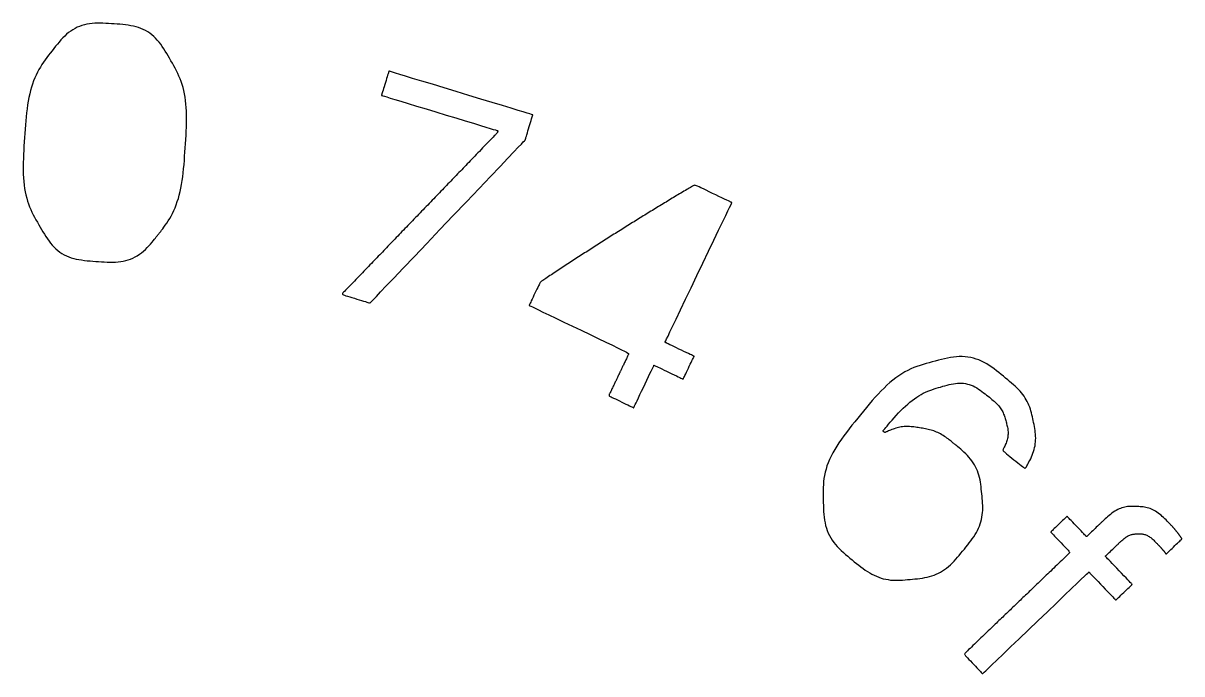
# Model space of a CAD drawing. Extents: x 1 to 47.3, y -47.1 to -0.8.
# Drawn here: x 24.3 to 41.27, y -10.37 to -0.84 of the extents above; entities that cross this region are included whole.
import ezdxf

# ---------------------------------------------------------------- set-up
doc = ezdxf.new("R2010")
doc.units = 0
doc.layers.add('LAYER 1', color=7, linetype='CONTINUOUS')

msp = doc.modelspace()

# ---------------------------------------------------------------- linework, layer by layer
at = {"layer": 'LAYER 1'}
for points in [[(26.485, -3.624), (26.504, -3.584), (26.522, -3.542), (26.539, -3.498), (26.555, -3.452), (26.57, -3.405), (26.584, -3.356), (26.596, -3.306), (26.607, -3.254), (26.617, -3.2), (26.626, -3.145), (26.634, -3.088), (26.641, -3.03), (26.647, -2.971), (26.653, -2.911), (26.658, -2.85), (26.662, -2.789), (26.667, -2.727), (26.671, -2.666), (26.675, -2.604), (26.679, -2.542), (26.683, -2.481), (26.686, -2.42), (26.689, -2.36), (26.691, -2.301), (26.691, -2.243), (26.691, -2.186), (26.689, -2.13), (26.686, -2.076), (26.682, -2.023), (26.676, -1.972), (26.669, -1.922), (26.66, -1.873), (26.65, -1.826), (26.639, -1.781), (26.626, -1.737), (26.611, -1.694), (26.596, -1.653), (26.579, -1.613), (26.561, -1.574), (26.542, -1.536), (26.523, -1.499), (26.503, -1.462), (26.483, -1.426), (26.462, -1.39), (26.441, -1.354), (26.42, -1.318), (26.399, -1.282), (26.378, -1.247), (26.356, -1.213), (26.334, -1.179), (26.311, -1.147), (26.287, -1.116), (26.262, -1.087), (26.236, -1.059), (26.209, -1.033), (26.181, -1.009), (26.151, -0.987), (26.121, -0.967), (26.089, -0.948), (26.056, -0.932), (26.022, -0.917), (25.987, -0.904), (25.95, -0.893), (25.913, -0.884), (25.875, -0.876), (25.835, -0.87), (25.795, -0.864), (25.755, -0.86), (25.714, -0.856), (25.673, -0.853), (25.631, -0.85), (25.589, -0.847), (25.548, -0.844), (25.506, -0.842), (25.465, -0.84), (25.424, -0.839), (25.384, -0.839), (25.344, -0.841), (25.305, -0.844), (25.267, -0.848), (25.229, -0.855), (25.193, -0.863), (25.157, -0.873), (25.123, -0.886), (25.089, -0.9), (25.056, -0.917), (25.024, -0.935), (24.993, -0.955), (24.962, -0.978), (24.933, -1.002), (24.905, -1.028), (24.877, -1.056), (24.85, -1.085), (24.823, -1.115), (24.797, -1.147), (24.771, -1.178), (24.745, -1.211), (24.72, -1.243), (24.694, -1.276), (24.668, -1.309), (24.643, -1.342), (24.618, -1.376), (24.594, -1.41), (24.57, -1.445), (24.548, -1.482), (24.526, -1.519), (24.505, -1.558), (24.485, -1.599), (24.467, -1.641), (24.449, -1.685), (24.433, -1.73), (24.418, -1.777), (24.405, -1.826), (24.392, -1.876), (24.381, -1.928), (24.371, -1.982), (24.362, -2.037), (24.354, -2.093), (24.347, -2.151), (24.341, -2.21), (24.335, -2.27), (24.33, -2.33), (24.325, -2.391), (24.321, -2.453), (24.317, -2.514), (24.312, -2.576), (24.308, -2.638), (24.305, -2.699), (24.301, -2.76), (24.299, -2.82), (24.297, -2.879), (24.296, -2.937), (24.297, -2.995), (24.298, -3.05), (24.301, -3.105), (24.306, -3.158), (24.311, -3.209), (24.318, -3.259), (24.327, -3.307), (24.337, -3.354), (24.348, -3.4), (24.361, -3.444), (24.375, -3.487), (24.391, -3.528), (24.408, -3.568), (24.425, -3.606), (24.444, -3.644), (24.463, -3.681), (24.483, -3.718), (24.504, -3.754), (24.524, -3.79), (24.545, -3.825), (24.566, -3.861), (24.586, -3.896), (24.608, -3.931), (24.629, -3.965), (24.652, -3.998), (24.675, -4.031), (24.699, -4.061), (24.723, -4.091), (24.749, -4.118), (24.777, -4.144), (24.805, -4.168), (24.834, -4.19), (24.865, -4.21), (24.897, -4.229), (24.93, -4.245), (24.965, -4.26), (25, -4.273), (25.037, -4.284), (25.075, -4.293), (25.113, -4.301), (25.153, -4.307), (25.194, -4.313), (25.234, -4.317), (25.276, -4.321), (25.318, -4.324), (25.359, -4.327), (25.401, -4.33), (25.443, -4.333), (25.485, -4.335), (25.526, -4.337), (25.567, -4.338), (25.608, -4.338), (25.647, -4.337), (25.687, -4.334), (25.725, -4.33), (25.763, -4.323), (25.799, -4.315), (25.835, -4.305), (25.87, -4.293), (25.903, -4.279), (25.936, -4.262), (25.968, -4.244), (25.999, -4.224), (26.03, -4.202), (26.059, -4.178), (26.087, -4.153), (26.114, -4.126), (26.139, -4.1), (26.162, -4.074), (26.184, -4.048), (26.203, -4.025), (26.22, -4.004), (26.235, -3.985), (26.246, -3.97), (26.256, -3.958), (26.264, -3.948), (26.27, -3.94), (26.277, -3.931), (26.283, -3.923), (26.291, -3.913), (26.3, -3.902), (26.311, -3.888), (26.325, -3.87), (26.341, -3.849), (26.359, -3.825), (26.379, -3.798), (26.4, -3.768), (26.421, -3.735), (26.443, -3.7), (26.464, -3.663)], [(29.637, -1.6), (29.63, -1.623), (29.622, -1.649), (29.613, -1.678), (29.604, -1.708), (29.595, -1.739), (29.586, -1.769), (29.577, -1.797), (29.569, -1.822), (29.563, -1.843), (29.558, -1.86), (29.554, -1.873), (29.551, -1.882), (29.549, -1.889), (29.548, -1.893), (29.547, -1.895), (29.547, -1.896), (29.547, -1.896), (29.547, -1.896), (29.549, -1.897), (29.555, -1.899), (29.568, -1.903), (29.591, -1.91), (29.625, -1.92), (29.675, -1.935), (29.741, -1.955), (29.828, -1.982), (29.936, -2.015), (30.062, -2.053), (30.2, -2.095), (30.345, -2.139), (30.492, -2.184), (30.636, -2.227), (30.771, -2.268), (30.893, -2.305), (30.996, -2.336), (31.077, -2.361), (31.139, -2.38), (31.184, -2.394), (31.215, -2.403), (31.235, -2.409), (31.246, -2.413), (31.251, -2.414), (31.252, -2.414), (31.252, -2.414), (31.252, -2.414), (31.252, -2.414), (31.252, -2.415), (31.252, -2.415), (31.251, -2.416), (31.251, -2.417), (31.251, -2.418), (31.25, -2.419), (31.25, -2.421), (31.249, -2.424), (31.248, -2.426), (31.248, -2.429), (31.247, -2.431), (31.246, -2.434), (31.245, -2.437), (31.245, -2.439), (31.244, -2.441), (31.243, -2.442), (31.243, -2.444), (31.241, -2.446), (31.238, -2.449), (31.234, -2.453), (31.229, -2.459), (31.221, -2.468), (31.211, -2.478), (31.198, -2.491), (31.182, -2.508), (31.164, -2.526), (31.144, -2.547), (31.123, -2.569), (31.1, -2.592), (31.077, -2.617), (31.053, -2.642), (31.028, -2.667), (31.005, -2.691), (30.981, -2.716), (30.958, -2.74), (30.935, -2.763), (30.912, -2.787), (30.89, -2.81), (30.868, -2.833), (30.846, -2.855), (30.825, -2.878), (30.804, -2.899), (30.783, -2.921), (30.762, -2.942), (30.742, -2.964), (30.722, -2.985), (30.702, -3.005), (30.682, -3.026), (30.662, -3.047), (30.642, -3.068), (30.622, -3.089), (30.602, -3.109), (30.582, -3.13), (30.562, -3.151), (30.542, -3.172), (30.521, -3.193), (30.501, -3.214), (30.481, -3.235), (30.46, -3.257), (30.439, -3.278), (30.418, -3.3), (30.397, -3.322), (30.376, -3.344), (30.355, -3.366), (30.333, -3.388), (30.312, -3.411), (30.29, -3.433), (30.268, -3.456), (30.246, -3.479), (30.224, -3.502), (30.202, -3.525), (30.179, -3.548), (30.157, -3.571), (30.135, -3.594), (30.112, -3.617), (30.09, -3.64), (30.067, -3.664), (30.045, -3.687), (30.022, -3.71), (30, -3.733), (29.978, -3.756), (29.956, -3.779), (29.934, -3.802), (29.912, -3.824), (29.89, -3.847), (29.869, -3.869), (29.847, -3.891), (29.826, -3.914), (29.805, -3.936), (29.784, -3.957), (29.763, -3.979), (29.742, -4.001), (29.721, -4.022), (29.701, -4.043), (29.681, -4.064), (29.66, -4.085), (29.64, -4.106), (29.62, -4.127), (29.6, -4.148), (29.58, -4.169), (29.56, -4.19), (29.54, -4.21), (29.52, -4.231), (29.5, -4.252), (29.48, -4.273), (29.46, -4.294), (29.44, -4.315), (29.419, -4.336), (29.398, -4.358), (29.377, -4.38), (29.356, -4.402), (29.334, -4.425), (29.312, -4.448), (29.29, -4.471), (29.267, -4.494), (29.244, -4.518), (29.221, -4.542), (29.197, -4.566), (29.173, -4.591), (29.149, -4.616), (29.125, -4.641), (29.102, -4.665), (29.079, -4.689), (29.058, -4.711), (29.038, -4.731), (29.02, -4.75), (29.004, -4.766), (28.992, -4.779), (28.982, -4.789), (28.976, -4.798), (28.973, -4.804), (28.974, -4.809), (28.98, -4.814), (28.99, -4.819), (29.005, -4.824), (29.025, -4.831), (29.051, -4.838), (29.081, -4.847), (29.114, -4.858), (29.15, -4.868), (29.186, -4.879), (29.221, -4.89), (29.255, -4.9), (29.285, -4.909), (29.311, -4.917), (29.332, -4.924), (29.348, -4.929), (29.36, -4.932), (29.368, -4.935), (29.373, -4.936), (29.376, -4.937), (29.378, -4.938), (29.378, -4.938), (29.378, -4.938), (29.38, -4.936), (29.386, -4.929), (29.402, -4.913), (29.429, -4.884), (29.472, -4.84), (29.533, -4.775), (29.617, -4.687), (29.727, -4.571), (29.866, -4.426), (30.029, -4.254), (30.21, -4.064), (30.403, -3.862), (30.599, -3.656), (30.792, -3.453), (30.976, -3.261), (31.142, -3.086), (31.285, -2.936), (31.399, -2.817), (31.486, -2.725), (31.551, -2.657), (31.596, -2.609), (31.625, -2.579), (31.642, -2.561), (31.65, -2.553), (31.652, -2.551), (31.652, -2.55), (31.652, -2.55), (31.653, -2.549), (31.653, -2.547), (31.655, -2.542), (31.657, -2.535), (31.66, -2.526), (31.664, -2.512), (31.669, -2.494), (31.676, -2.472), (31.684, -2.446), (31.693, -2.416), (31.702, -2.385), (31.712, -2.353), (31.722, -2.322), (31.731, -2.292), (31.739, -2.265), (31.746, -2.242), (31.751, -2.223), (31.756, -2.209), (31.759, -2.198), (31.761, -2.191), (31.763, -2.186), (31.764, -2.183), (31.764, -2.182), (31.764, -2.182), (31.764, -2.182), (31.763, -2.181), (31.757, -2.179), (31.743, -2.175), (31.719, -2.168), (31.68, -2.156), (31.624, -2.139), (31.548, -2.116), (31.447, -2.085), (31.32, -2.047), (31.17, -2.001), (31.002, -1.95), (30.825, -1.896), (30.643, -1.841), (30.463, -1.786), (30.292, -1.734), (30.137, -1.687), (30.003, -1.647), (29.896, -1.614), (29.813, -1.589), (29.752, -1.57), (29.709, -1.557), (29.681, -1.549), (29.665, -1.544), (29.657, -1.542), (29.655, -1.541), (29.655, -1.541), (29.655, -1.541), (29.655, -1.541), (29.655, -1.541), (29.655, -1.541), (29.655, -1.541), (29.655, -1.541), (29.655, -1.541), (29.655, -1.541), (29.655, -1.541), (29.655, -1.541), (29.655, -1.543), (29.654, -1.545), (29.652, -1.55), (29.65, -1.557), (29.647, -1.568), (29.643, -1.582)], [(32.983, -6.07), (32.978, -6.081), (32.973, -6.092), (32.967, -6.104), (32.961, -6.116), (32.955, -6.128), (32.949, -6.141), (32.943, -6.154), (32.937, -6.167), (32.93, -6.18), (32.924, -6.194), (32.917, -6.207), (32.911, -6.221), (32.905, -6.233), (32.899, -6.245), (32.894, -6.256), (32.889, -6.266), (32.885, -6.274), (32.882, -6.281), (32.881, -6.286), (32.881, -6.291), (32.883, -6.295), (32.889, -6.299), (32.897, -6.305), (32.91, -6.311), (32.926, -6.319), (32.948, -6.33), (32.974, -6.342), (33.003, -6.356), (33.034, -6.371), (33.067, -6.387), (33.099, -6.402), (33.129, -6.416), (33.157, -6.43), (33.181, -6.441), (33.2, -6.45), (33.214, -6.457), (33.225, -6.462), (33.233, -6.466), (33.237, -6.468), (33.24, -6.47), (33.241, -6.47), (33.242, -6.47), (33.242, -6.47), (33.242, -6.47), (33.243, -6.468), (33.245, -6.463), (33.249, -6.455), (33.255, -6.442), (33.264, -6.424), (33.276, -6.399), (33.291, -6.367), (33.311, -6.326), (33.334, -6.279), (33.358, -6.227), (33.384, -6.173), (33.411, -6.118), (33.436, -6.065), (33.46, -6.015), (33.481, -5.971), (33.499, -5.935), (33.512, -5.906), (33.523, -5.885), (33.53, -5.869), (33.535, -5.859), (33.538, -5.853), (33.539, -5.849), (33.54, -5.848), (33.54, -5.848), (33.54, -5.848), (33.541, -5.848), (33.543, -5.85), (33.547, -5.852), (33.555, -5.855), (33.565, -5.86), (33.58, -5.867), (33.599, -5.876), (33.624, -5.888), (33.655, -5.903), (33.689, -5.919), (33.725, -5.937), (33.763, -5.955), (33.8, -5.973), (33.835, -5.99), (33.868, -6.005), (33.895, -6.018), (33.918, -6.029), (33.935, -6.037), (33.947, -6.043), (33.956, -6.047), (33.962, -6.05), (33.965, -6.052), (33.966, -6.052), (33.967, -6.053), (33.967, -6.053), (33.967, -6.052), (33.967, -6.051), (33.968, -6.049), (33.971, -6.044), (33.974, -6.037), (33.979, -6.028), (33.985, -6.014), (33.993, -5.997), (34.004, -5.975), (34.016, -5.949), (34.029, -5.922), (34.043, -5.892), (34.057, -5.863), (34.071, -5.834), (34.084, -5.807), (34.095, -5.784), (34.105, -5.764), (34.112, -5.749), (34.118, -5.737), (34.122, -5.729), (34.124, -5.723), (34.126, -5.72), (34.127, -5.718), (34.127, -5.717), (34.127, -5.717), (34.127, -5.717), (34.126, -5.717), (34.124, -5.716), (34.12, -5.714), (34.113, -5.71), (34.102, -5.705), (34.087, -5.698), (34.068, -5.689), (34.043, -5.677), (34.013, -5.662), (33.978, -5.646), (33.942, -5.629), (33.904, -5.611), (33.867, -5.593), (33.832, -5.576), (33.8, -5.56), (33.772, -5.547), (33.749, -5.536), (33.732, -5.528), (33.72, -5.522), (33.711, -5.518), (33.706, -5.515), (33.702, -5.514), (33.701, -5.513), (33.701, -5.513), (33.701, -5.513), (33.702, -5.511), (33.705, -5.504), (33.712, -5.489), (33.725, -5.462), (33.745, -5.42), (33.774, -5.36), (33.813, -5.279), (33.864, -5.172), (33.928, -5.038), (34.002, -4.883), (34.084, -4.713), (34.169, -4.535), (34.255, -4.355), (34.339, -4.18), (34.417, -4.016), (34.487, -3.871), (34.545, -3.751), (34.59, -3.657), (34.623, -3.587), (34.647, -3.536), (34.664, -3.502), (34.674, -3.482), (34.679, -3.471), (34.68, -3.467), (34.681, -3.467), (34.681, -3.467), (34.68, -3.466), (34.677, -3.465), (34.671, -3.462), (34.662, -3.458), (34.649, -3.451), (34.63, -3.442), (34.605, -3.43), (34.573, -3.415), (34.535, -3.397), (34.491, -3.376), (34.445, -3.354), (34.397, -3.331), (34.35, -3.308), (34.305, -3.286), (34.263, -3.267), (34.228, -3.25), (34.2, -3.236), (34.178, -3.226), (34.161, -3.219), (34.148, -3.215), (34.138, -3.213), (34.129, -3.214), (34.121, -3.216), (34.112, -3.221), (34.102, -3.227), (34.089, -3.235), (34.074, -3.244), (34.057, -3.254), (34.039, -3.265), (34.019, -3.276), (33.999, -3.288), (33.978, -3.301), (33.956, -3.313), (33.935, -3.326), (33.913, -3.339), (33.891, -3.352), (33.87, -3.365), (33.848, -3.378), (33.826, -3.391), (33.804, -3.404), (33.782, -3.418), (33.76, -3.431), (33.738, -3.444), (33.716, -3.458), (33.694, -3.471), (33.672, -3.485), (33.649, -3.498), (33.627, -3.512), (33.605, -3.526), (33.582, -3.539), (33.56, -3.553), (33.538, -3.567), (33.516, -3.58), (33.493, -3.594), (33.471, -3.608), (33.449, -3.621), (33.426, -3.635), (33.404, -3.649), (33.381, -3.662), (33.359, -3.676), (33.337, -3.69), (33.314, -3.704), (33.292, -3.718), (33.269, -3.732), (33.247, -3.746), (33.224, -3.76), (33.201, -3.774), (33.179, -3.788), (33.156, -3.803), (33.134, -3.817), (33.111, -3.831), (33.088, -3.845), (33.066, -3.86), (33.043, -3.874), (33.02, -3.888), (32.997, -3.903), (32.975, -3.917), (32.952, -3.931), (32.929, -3.945), (32.907, -3.96), (32.884, -3.974), (32.861, -3.988), (32.839, -4.003), (32.816, -4.017), (32.793, -4.031), (32.771, -4.046), (32.748, -4.06), (32.725, -4.075), (32.703, -4.089), (32.68, -4.103), (32.658, -4.118), (32.635, -4.132), (32.613, -4.147), (32.591, -4.161), (32.568, -4.176), (32.546, -4.19), (32.523, -4.204), (32.501, -4.219), (32.479, -4.233), (32.456, -4.248), (32.434, -4.262), (32.411, -4.277), (32.389, -4.291), (32.367, -4.306), (32.344, -4.32), (32.322, -4.335), (32.3, -4.349), (32.277, -4.364), (32.255, -4.378), (32.233, -4.392), (32.211, -4.407), (32.189, -4.421), (32.167, -4.436), (32.145, -4.45), (32.123, -4.465), (32.101, -4.479), (32.079, -4.493), (32.057, -4.508), (32.036, -4.522), (32.014, -4.536), (31.994, -4.55), (31.974, -4.563), (31.955, -4.576), (31.938, -4.587), (31.923, -4.597), (31.91, -4.606), (31.899, -4.613), (31.891, -4.619), (31.884, -4.624), (31.878, -4.63), (31.873, -4.636), (31.868, -4.645), (31.862, -4.655), (31.855, -4.669), (31.846, -4.687), (31.836, -4.709), (31.823, -4.735), (31.81, -4.763), (31.795, -4.793), (31.781, -4.823), (31.767, -4.852), (31.754, -4.88), (31.742, -4.904), (31.733, -4.924), (31.725, -4.94), (31.72, -4.951), (31.716, -4.96), (31.713, -4.966), (31.711, -4.969), (31.71, -4.971), (31.71, -4.971), (31.71, -4.971), (31.71, -4.972), (31.713, -4.973), (31.721, -4.977), (31.735, -4.984), (31.76, -4.995), (31.796, -5.013), (31.846, -5.037), (31.913, -5.069), (31.999, -5.11), (32.103, -5.16), (32.22, -5.216), (32.345, -5.276), (32.474, -5.337), (32.602, -5.399), (32.723, -5.457), (32.834, -5.51), (32.93, -5.556), (33.006, -5.592), (33.064, -5.621), (33.107, -5.642), (33.136, -5.657), (33.154, -5.669), (33.164, -5.677), (33.167, -5.684), (33.165, -5.69), (33.162, -5.697), (33.157, -5.706), (33.153, -5.716), (33.147, -5.728), (33.141, -5.74), (33.135, -5.753), (33.129, -5.767), (33.122, -5.78), (33.116, -5.794), (33.109, -5.807), (33.103, -5.82), (33.097, -5.833), (33.091, -5.845), (33.085, -5.857), (33.079, -5.869), (33.074, -5.881), (33.068, -5.892), (33.063, -5.903), (33.058, -5.914), (33.053, -5.924), (33.049, -5.933), (33.044, -5.942), (33.04, -5.951), (33.037, -5.958), (33.034, -5.965), (33.031, -5.97), (33.029, -5.974), (33.028, -5.978), (33.026, -5.981), (33.025, -5.983), (33.024, -5.986), (33.023, -5.988), (33.021, -5.991), (33.019, -5.995), (33.017, -6), (33.014, -6.006), (33.011, -6.013), (33.007, -6.021), (33.003, -6.029), (32.998, -6.039), (32.994, -6.049), (32.989, -6.059)], [(37.777, -6.878), (37.758, -6.866), (37.738, -6.855), (37.719, -6.845), (37.699, -6.835), (37.68, -6.826), (37.66, -6.818), (37.64, -6.811), (37.619, -6.804), (37.599, -6.798), (37.578, -6.792), (37.558, -6.787), (37.537, -6.783), (37.516, -6.779), (37.495, -6.775), (37.474, -6.771), (37.453, -6.768), (37.432, -6.765), (37.411, -6.761), (37.39, -6.758), (37.369, -6.755), (37.348, -6.752), (37.327, -6.75), (37.306, -6.748), (37.285, -6.746), (37.264, -6.746), (37.244, -6.746), (37.223, -6.746), (37.203, -6.747), (37.182, -6.75), (37.162, -6.752), (37.142, -6.756), (37.121, -6.76), (37.101, -6.765), (37.081, -6.771), (37.061, -6.777), (37.042, -6.784), (37.023, -6.791), (37.006, -6.798), (36.989, -6.804), (36.974, -6.811), (36.961, -6.816), (36.95, -6.821), (36.941, -6.825), (36.934, -6.828), (36.929, -6.831), (36.925, -6.832), (36.922, -6.833), (36.921, -6.833), (36.919, -6.832), (36.917, -6.831), (36.916, -6.83), (36.914, -6.828), (36.911, -6.826), (36.909, -6.824), (36.906, -6.822), (36.904, -6.82), (36.902, -6.818), (36.899, -6.816), (36.897, -6.815), (36.896, -6.813), (36.896, -6.812), (36.896, -6.809), (36.899, -6.805), (36.904, -6.799), (36.911, -6.789), (36.922, -6.777), (36.936, -6.76), (36.954, -6.739), (36.975, -6.713), (37, -6.684), (37.028, -6.652), (37.058, -6.618), (37.089, -6.583), (37.122, -6.547), (37.156, -6.512), (37.19, -6.479), (37.223, -6.447), (37.257, -6.417), (37.29, -6.389), (37.323, -6.363), (37.356, -6.338), (37.389, -6.316), (37.421, -6.295), (37.454, -6.276), (37.486, -6.259), (37.518, -6.244), (37.55, -6.23), (37.581, -6.218), (37.613, -6.207), (37.644, -6.196), (37.676, -6.186), (37.707, -6.176), (37.739, -6.167), (37.77, -6.157), (37.802, -6.148), (37.833, -6.139), (37.864, -6.131), (37.895, -6.124), (37.926, -6.118), (37.956, -6.114), (37.986, -6.111), (38.016, -6.11), (38.045, -6.111), (38.074, -6.113), (38.103, -6.117), (38.132, -6.123), (38.16, -6.131), (38.187, -6.141), (38.215, -6.152), (38.242, -6.166), (38.268, -6.181), (38.294, -6.197), (38.32, -6.214), (38.345, -6.232), (38.369, -6.25), (38.392, -6.268), (38.414, -6.285), (38.435, -6.302), (38.455, -6.318), (38.473, -6.334), (38.491, -6.348), (38.508, -6.363), (38.524, -6.376), (38.538, -6.39), (38.552, -6.403), (38.566, -6.417), (38.578, -6.43), (38.59, -6.444), (38.602, -6.458), (38.612, -6.473), (38.622, -6.487), (38.632, -6.502), (38.641, -6.517), (38.649, -6.532), (38.656, -6.547), (38.663, -6.563), (38.669, -6.579), (38.674, -6.594), (38.68, -6.61), (38.685, -6.627), (38.689, -6.643), (38.694, -6.659), (38.698, -6.675), (38.703, -6.692), (38.707, -6.708), (38.711, -6.724), (38.715, -6.741), (38.719, -6.757), (38.722, -6.773), (38.724, -6.79), (38.726, -6.806), (38.727, -6.823), (38.728, -6.839), (38.727, -6.856), (38.726, -6.872), (38.725, -6.889), (38.722, -6.905), (38.718, -6.922), (38.714, -6.939), (38.709, -6.955), (38.704, -6.972), (38.698, -6.989), (38.691, -7.005), (38.684, -7.02), (38.678, -7.034), (38.671, -7.047), (38.666, -7.059), (38.661, -7.069), (38.657, -7.077), (38.654, -7.084), (38.653, -7.09), (38.654, -7.095), (38.657, -7.101), (38.664, -7.109), (38.674, -7.118), (38.688, -7.129), (38.707, -7.144), (38.73, -7.163), (38.756, -7.184), (38.784, -7.207), (38.813, -7.231), (38.843, -7.255), (38.871, -7.278), (38.897, -7.299), (38.92, -7.317), (38.938, -7.332), (38.952, -7.343), (38.963, -7.35), (38.972, -7.354), (38.978, -7.354), (38.984, -7.351), (38.99, -7.345), (38.996, -7.335), (39.003, -7.322), (39.013, -7.306), (39.023, -7.287), (39.034, -7.265), (39.046, -7.242), (39.059, -7.217), (39.071, -7.191), (39.082, -7.164), (39.093, -7.137), (39.102, -7.11), (39.11, -7.082), (39.117, -7.054), (39.123, -7.027), (39.127, -6.999), (39.13, -6.971), (39.132, -6.943), (39.133, -6.915), (39.132, -6.887), (39.13, -6.858), (39.127, -6.83), (39.123, -6.802), (39.119, -6.773), (39.114, -6.745), (39.108, -6.716), (39.102, -6.688), (39.096, -6.659), (39.09, -6.631), (39.084, -6.602), (39.077, -6.574), (39.07, -6.545), (39.062, -6.517), (39.054, -6.489), (39.045, -6.462), (39.034, -6.435), (39.022, -6.408), (39.009, -6.381), (38.995, -6.355), (38.979, -6.329), (38.962, -6.303), (38.944, -6.278), (38.924, -6.253), (38.903, -6.228), (38.881, -6.204), (38.858, -6.18), (38.833, -6.156), (38.807, -6.133), (38.78, -6.109), (38.751, -6.085), (38.722, -6.06), (38.692, -6.035), (38.66, -6.01), (38.628, -5.983), (38.594, -5.956), (38.56, -5.93), (38.525, -5.903), (38.489, -5.877), (38.452, -5.852), (38.415, -5.829), (38.377, -5.807), (38.338, -5.788), (38.3, -5.771), (38.26, -5.757), (38.22, -5.745), (38.18, -5.735), (38.139, -5.728), (38.098, -5.724), (38.056, -5.722), (38.013, -5.722), (37.97, -5.724), (37.927, -5.729), (37.883, -5.736), (37.839, -5.744), (37.795, -5.754), (37.751, -5.764), (37.706, -5.775), (37.661, -5.787), (37.617, -5.799), (37.572, -5.811), (37.527, -5.823), (37.482, -5.836), (37.438, -5.851), (37.393, -5.866), (37.349, -5.883), (37.304, -5.902), (37.26, -5.924), (37.216, -5.947), (37.172, -5.974), (37.128, -6.002), (37.084, -6.033), (37.04, -6.067), (36.997, -6.103), (36.953, -6.141), (36.91, -6.182), (36.867, -6.225), (36.823, -6.27), (36.78, -6.318), (36.737, -6.366), (36.694, -6.417), (36.652, -6.468), (36.609, -6.519), (36.567, -6.572), (36.524, -6.624), (36.482, -6.676), (36.44, -6.728), (36.4, -6.78), (36.36, -6.831), (36.321, -6.882), (36.285, -6.933), (36.25, -6.983), (36.217, -7.033), (36.187, -7.083), (36.159, -7.132), (36.134, -7.18), (36.112, -7.228), (36.092, -7.276), (36.074, -7.323), (36.06, -7.37), (36.047, -7.416), (36.037, -7.461), (36.03, -7.507), (36.025, -7.551), (36.021, -7.596), (36.019, -7.64), (36.018, -7.684), (36.018, -7.728), (36.018, -7.772), (36.019, -7.816), (36.02, -7.859), (36.021, -7.903), (36.022, -7.946), (36.025, -7.989), (36.028, -8.032), (36.032, -8.073), (36.038, -8.115), (36.046, -8.155), (36.055, -8.194), (36.066, -8.233), (36.079, -8.27), (36.094, -8.306), (36.111, -8.342), (36.13, -8.376), (36.151, -8.41), (36.174, -8.442), (36.199, -8.474), (36.225, -8.504), (36.254, -8.534), (36.283, -8.563), (36.314, -8.591), (36.345, -8.618), (36.378, -8.646), (36.41, -8.672), (36.442, -8.699), (36.475, -8.725), (36.507, -8.751), (36.539, -8.776), (36.571, -8.801), (36.603, -8.825), (36.635, -8.848), (36.668, -8.869), (36.7, -8.889), (36.733, -8.907), (36.766, -8.924), (36.799, -8.939), (36.832, -8.952), (36.866, -8.964), (36.9, -8.974), (36.935, -8.982), (36.969, -8.988), (37.004, -8.993), (37.04, -8.995), (37.075, -8.997), (37.111, -8.997), (37.147, -8.996), (37.183, -8.994), (37.219, -8.991), (37.255, -8.988), (37.291, -8.985), (37.328, -8.981), (37.364, -8.977), (37.4, -8.974), (37.436, -8.969), (37.472, -8.964), (37.507, -8.958), (37.542, -8.951), (37.576, -8.942), (37.61, -8.933), (37.643, -8.921), (37.675, -8.908), (37.707, -8.893), (37.738, -8.877), (37.768, -8.859), (37.797, -8.84), (37.826, -8.819), (37.855, -8.796), (37.882, -8.771), (37.909, -8.745), (37.936, -8.718), (37.962, -8.69), (37.987, -8.661), (38.013, -8.632), (38.038, -8.601), (38.062, -8.571), (38.087, -8.541), (38.111, -8.511), (38.136, -8.48), (38.159, -8.45), (38.182, -8.42), (38.204, -8.39), (38.225, -8.359), (38.245, -8.329), (38.263, -8.298), (38.279, -8.267), (38.294, -8.235), (38.308, -8.203), (38.319, -8.171), (38.329, -8.139), (38.338, -8.106), (38.345, -8.073), (38.35, -8.04), (38.354, -8.006), (38.356, -7.973), (38.356, -7.938), (38.356, -7.904), (38.354, -7.87), (38.352, -7.835), (38.35, -7.8), (38.346, -7.766), (38.343, -7.731), (38.34, -7.696), (38.336, -7.661), (38.332, -7.627), (38.328, -7.592), (38.323, -7.558), (38.317, -7.525), (38.309, -7.492), (38.301, -7.459), (38.291, -7.427), (38.279, -7.396), (38.266, -7.365), (38.251, -7.335), (38.235, -7.306), (38.217, -7.278), (38.198, -7.25), (38.177, -7.222), (38.155, -7.196), (38.131, -7.17), (38.107, -7.145), (38.082, -7.121), (38.057, -7.099), (38.034, -7.078), (38.012, -7.06), (37.993, -7.044), (37.976, -7.03), (37.963, -7.019), (37.952, -7.01), (37.944, -7.004), (37.937, -6.998), (37.931, -6.993), (37.925, -6.989), (37.919, -6.984), (37.912, -6.978), (37.903, -6.971), (37.892, -6.962), (37.879, -6.951), (37.865, -6.94), (37.849, -6.928), (37.832, -6.915), (37.814, -6.903), (37.795, -6.89)], [(40.347, -9.249), (40.363, -9.234), (40.381, -9.216), (40.402, -9.196), (40.423, -9.176), (40.444, -9.155), (40.465, -9.135), (40.485, -9.117), (40.502, -9.101), (40.515, -9.087), (40.526, -9.077), (40.534, -9.069), (40.54, -9.064), (40.543, -9.061), (40.545, -9.059), (40.546, -9.058), (40.547, -9.057), (40.547, -9.057), (40.546, -9.057), (40.545, -9.056), (40.543, -9.053), (40.538, -9.048), (40.53, -9.04), (40.518, -9.028), (40.502, -9.011), (40.482, -8.989), (40.456, -8.962), (40.425, -8.93), (40.392, -8.895), (40.357, -8.859), (40.321, -8.822), (40.287, -8.786), (40.255, -8.753), (40.227, -8.724), (40.204, -8.7), (40.187, -8.681), (40.173, -8.668), (40.164, -8.658), (40.158, -8.652), (40.155, -8.648), (40.153, -8.646), (40.152, -8.646), (40.152, -8.645), (40.152, -8.645), (40.153, -8.645), (40.154, -8.644), (40.157, -8.641), (40.16, -8.638), (40.166, -8.632), (40.174, -8.625), (40.184, -8.616), (40.196, -8.603), (40.211, -8.589), (40.227, -8.574), (40.244, -8.557), (40.261, -8.541), (40.278, -8.525), (40.294, -8.51), (40.307, -8.497), (40.319, -8.486), (40.327, -8.478), (40.334, -8.471), (40.34, -8.466), (40.344, -8.462), (40.348, -8.458), (40.352, -8.454), (40.357, -8.45), (40.362, -8.445), (40.369, -8.438), (40.377, -8.43), (40.386, -8.422), (40.396, -8.413), (40.407, -8.403), (40.418, -8.394), (40.43, -8.385), (40.442, -8.376), (40.453, -8.368), (40.465, -8.36), (40.476, -8.353), (40.488, -8.347), (40.499, -8.341), (40.511, -8.336), (40.522, -8.332), (40.534, -8.328), (40.545, -8.325), (40.557, -8.323), (40.568, -8.321), (40.579, -8.32), (40.59, -8.319), (40.602, -8.319), (40.613, -8.318), (40.624, -8.318), (40.635, -8.318), (40.647, -8.318), (40.658, -8.318), (40.669, -8.318), (40.68, -8.319), (40.692, -8.319), (40.703, -8.321), (40.714, -8.323), (40.726, -8.325), (40.737, -8.328), (40.748, -8.332), (40.76, -8.337), (40.771, -8.343), (40.783, -8.349), (40.794, -8.356), (40.806, -8.364), (40.818, -8.372), (40.829, -8.382), (40.841, -8.391), (40.853, -8.402), (40.864, -8.412), (40.875, -8.423), (40.885, -8.433), (40.894, -8.443), (40.903, -8.452), (40.911, -8.46), (40.918, -8.467), (40.923, -8.473), (40.928, -8.478), (40.933, -8.482), (40.936, -8.486), (40.94, -8.49), (40.943, -8.493), (40.946, -8.496), (40.948, -8.499), (40.951, -8.502), (40.954, -8.505), (40.957, -8.508), (40.959, -8.511), (40.962, -8.514), (40.965, -8.517), (40.968, -8.52), (40.97, -8.523), (40.973, -8.526), (40.975, -8.529), (40.978, -8.532), (40.981, -8.535), (40.983, -8.538), (40.986, -8.541), (40.988, -8.544), (40.991, -8.547), (40.993, -8.55), (40.996, -8.552), (40.998, -8.555), (41.001, -8.558), (41.003, -8.561), (41.006, -8.564), (41.008, -8.567), (41.01, -8.57), (41.013, -8.573), (41.015, -8.575), (41.017, -8.578), (41.019, -8.581), (41.021, -8.584), (41.023, -8.586), (41.025, -8.589), (41.027, -8.591), (41.029, -8.594), (41.031, -8.597), (41.033, -8.599), (41.034, -8.602), (41.036, -8.604), (41.037, -8.606), (41.039, -8.608), (41.04, -8.609), (41.041, -8.611), (41.041, -8.612), (41.043, -8.612), (41.044, -8.611), (41.047, -8.609), (41.052, -8.605), (41.058, -8.599), (41.067, -8.591), (41.079, -8.58), (41.094, -8.565), (41.111, -8.548), (41.131, -8.53), (41.151, -8.51), (41.172, -8.49), (41.193, -8.47), (41.212, -8.452), (41.229, -8.436), (41.243, -8.422), (41.254, -8.412), (41.262, -8.404), (41.268, -8.398), (41.271, -8.394), (41.273, -8.391), (41.274, -8.388), (41.273, -8.387), (41.272, -8.385), (41.27, -8.382), (41.269, -8.379), (41.266, -8.376), (41.264, -8.373), (41.262, -8.369), (41.259, -8.365), (41.256, -8.361), (41.253, -8.356), (41.25, -8.352), (41.247, -8.348), (41.244, -8.344), (41.241, -8.34), (41.238, -8.335), (41.235, -8.331), (41.232, -8.327), (41.229, -8.323), (41.226, -8.319), (41.223, -8.315), (41.219, -8.311), (41.216, -8.306), (41.213, -8.302), (41.21, -8.298), (41.206, -8.294), (41.203, -8.29), (41.2, -8.286), (41.196, -8.282), (41.193, -8.278), (41.19, -8.274), (41.186, -8.269), (41.183, -8.265), (41.18, -8.261), (41.176, -8.257), (41.173, -8.253), (41.169, -8.249), (41.166, -8.245), (41.162, -8.24), (41.158, -8.236), (41.155, -8.232), (41.151, -8.228), (41.147, -8.224), (41.143, -8.219), (41.14, -8.215), (41.136, -8.211), (41.131, -8.206), (41.126, -8.201), (41.121, -8.195), (41.114, -8.188), (41.106, -8.179), (41.096, -8.17), (41.085, -8.158), (41.073, -8.145), (41.058, -8.13), (41.042, -8.114), (41.025, -8.097), (41.007, -8.079), (40.988, -8.062), (40.969, -8.045), (40.949, -8.029), (40.929, -8.013), (40.909, -7.999), (40.889, -7.986), (40.869, -7.975), (40.849, -7.964), (40.829, -7.955), (40.808, -7.947), (40.788, -7.94), (40.768, -7.934), (40.747, -7.93), (40.727, -7.926), (40.706, -7.923), (40.686, -7.921), (40.665, -7.92), (40.645, -7.919), (40.624, -7.918), (40.604, -7.917), (40.583, -7.917), (40.562, -7.916), (40.542, -7.916), (40.521, -7.917), (40.5, -7.918), (40.48, -7.919), (40.459, -7.922), (40.438, -7.926), (40.417, -7.931), (40.397, -7.937), (40.376, -7.944), (40.355, -7.953), (40.334, -7.963), (40.313, -7.974), (40.291, -7.987), (40.27, -8.001), (40.249, -8.016), (40.228, -8.032), (40.207, -8.049), (40.187, -8.066), (40.168, -8.082), (40.15, -8.099), (40.134, -8.114), (40.12, -8.127), (40.108, -8.139), (40.098, -8.148), (40.091, -8.155), (40.084, -8.161), (40.078, -8.167), (40.073, -8.172), (40.066, -8.178), (40.058, -8.186), (40.049, -8.195), (40.036, -8.207), (40.021, -8.221), (40.005, -8.237), (39.987, -8.254), (39.969, -8.271), (39.952, -8.288), (39.935, -8.304), (39.92, -8.318), (39.908, -8.33), (39.898, -8.34), (39.89, -8.347), (39.885, -8.352), (39.881, -8.355), (39.879, -8.357), (39.878, -8.358), (39.878, -8.359), (39.878, -8.359), (39.878, -8.359), (39.877, -8.358), (39.876, -8.357), (39.873, -8.354), (39.868, -8.348), (39.86, -8.341), (39.85, -8.33), (39.836, -8.316), (39.819, -8.297), (39.798, -8.275), (39.774, -8.251), (39.749, -8.225), (39.724, -8.198), (39.698, -8.171), (39.675, -8.147), (39.653, -8.124), (39.635, -8.105), (39.621, -8.091), (39.61, -8.08), (39.603, -8.072), (39.598, -8.066), (39.594, -8.063), (39.593, -8.061), (39.592, -8.06), (39.592, -8.06), (39.592, -8.06), (39.592, -8.061), (39.59, -8.062), (39.588, -8.064), (39.584, -8.068), (39.578, -8.074), (39.569, -8.082), (39.558, -8.093), (39.543, -8.107), (39.526, -8.124), (39.506, -8.143), (39.485, -8.163), (39.463, -8.184), (39.442, -8.204), (39.422, -8.223), (39.404, -8.241), (39.389, -8.255), (39.377, -8.267), (39.368, -8.275), (39.361, -8.282), (39.357, -8.286), (39.354, -8.288), (39.353, -8.29), (39.352, -8.29), (39.352, -8.29), (39.352, -8.29), (39.353, -8.291), (39.354, -8.292), (39.357, -8.295), (39.362, -8.3), (39.369, -8.308), (39.379, -8.318), (39.392, -8.332), (39.41, -8.351), (39.43, -8.372), (39.454, -8.397), (39.479, -8.423), (39.505, -8.45), (39.53, -8.476), (39.554, -8.501), (39.575, -8.523), (39.593, -8.543), (39.608, -8.558), (39.618, -8.569), (39.624, -8.579), (39.627, -8.587), (39.627, -8.594), (39.622, -8.602), (39.615, -8.61), (39.604, -8.621), (39.591, -8.634), (39.574, -8.649), (39.556, -8.667), (39.535, -8.687), (39.514, -8.708), (39.491, -8.729), (39.467, -8.752), (39.444, -8.775), (39.42, -8.797), (39.397, -8.819), (39.374, -8.841), (39.352, -8.862), (39.33, -8.883), (39.308, -8.904), (39.287, -8.924), (39.267, -8.944), (39.246, -8.963), (39.226, -8.983), (39.207, -9.001), (39.187, -9.02), (39.168, -9.038), (39.15, -9.056), (39.131, -9.074), (39.112, -9.092), (39.094, -9.109), (39.075, -9.127), (39.057, -9.145), (39.038, -9.163), (39.02, -9.18), (39.001, -9.198), (38.983, -9.216), (38.964, -9.234), (38.946, -9.251), (38.927, -9.269), (38.909, -9.287), (38.89, -9.304), (38.872, -9.322), (38.853, -9.34), (38.835, -9.358), (38.816, -9.375), (38.798, -9.393), (38.779, -9.411), (38.761, -9.429), (38.742, -9.446), (38.724, -9.464), (38.705, -9.482), (38.687, -9.5), (38.668, -9.517), (38.649, -9.535), (38.631, -9.553), (38.612, -9.57), (38.594, -9.588), (38.575, -9.606), (38.556, -9.624), (38.537, -9.642), (38.518, -9.661), (38.499, -9.679), (38.479, -9.698), (38.459, -9.718), (38.438, -9.737), (38.417, -9.757), (38.396, -9.778), (38.374, -9.799), (38.352, -9.82), (38.329, -9.841), (38.306, -9.863), (38.283, -9.886), (38.259, -9.908), (38.236, -9.931), (38.213, -9.953), (38.191, -9.975), (38.17, -9.995), (38.15, -10.013), (38.133, -10.029), (38.119, -10.044), (38.107, -10.055), (38.098, -10.064), (38.093, -10.072), (38.091, -10.079), (38.092, -10.086), (38.097, -10.095), (38.105, -10.105), (38.118, -10.119), (38.134, -10.135), (38.154, -10.156), (38.176, -10.179), (38.2, -10.204), (38.224, -10.23), (38.249, -10.255), (38.272, -10.28), (38.293, -10.302), (38.311, -10.32), (38.325, -10.335), (38.336, -10.347), (38.344, -10.355), (38.349, -10.36), (38.353, -10.364), (38.354, -10.366), (38.355, -10.366), (38.355, -10.367), (38.355, -10.366), (38.358, -10.364), (38.365, -10.358), (38.379, -10.344), (38.403, -10.321), (38.44, -10.285), (38.492, -10.235), (38.563, -10.168), (38.654, -10.08), (38.765, -9.974), (38.891, -9.853), (39.027, -9.724), (39.166, -9.59), (39.304, -9.458), (39.436, -9.331), (39.556, -9.217), (39.658, -9.119), (39.739, -9.041), (39.801, -8.982), (39.846, -8.939), (39.877, -8.909), (39.896, -8.891), (39.907, -8.881), (39.911, -8.876), (39.912, -8.875), (39.912, -8.875), (39.913, -8.876), (39.914, -8.878), (39.918, -8.881), (39.924, -8.888), (39.933, -8.897), (39.946, -8.911), (39.964, -8.93), (39.987, -8.954), (40.015, -8.983), (40.047, -9.016), (40.081, -9.052), (40.116, -9.089), (40.152, -9.125), (40.185, -9.16), (40.215, -9.192), (40.242, -9.219), (40.262, -9.241), (40.278, -9.257), (40.29, -9.269), (40.297, -9.278), (40.302, -9.283), (40.305, -9.286), (40.306, -9.287), (40.307, -9.287), (40.307, -9.287), (40.307, -9.287), (40.307, -9.287), (40.307, -9.287), (40.307, -9.287), (40.307, -9.287), (40.307, -9.287), (40.307, -9.287), (40.307, -9.287), (40.307, -9.287), (40.307, -9.286), (40.309, -9.285), (40.312, -9.282), (40.317, -9.277), (40.324, -9.27), (40.334, -9.261)]]:
    msp.add_lwpolyline(points, close=True, dxfattribs=at)

doc.saveas('drawing.dxf')
